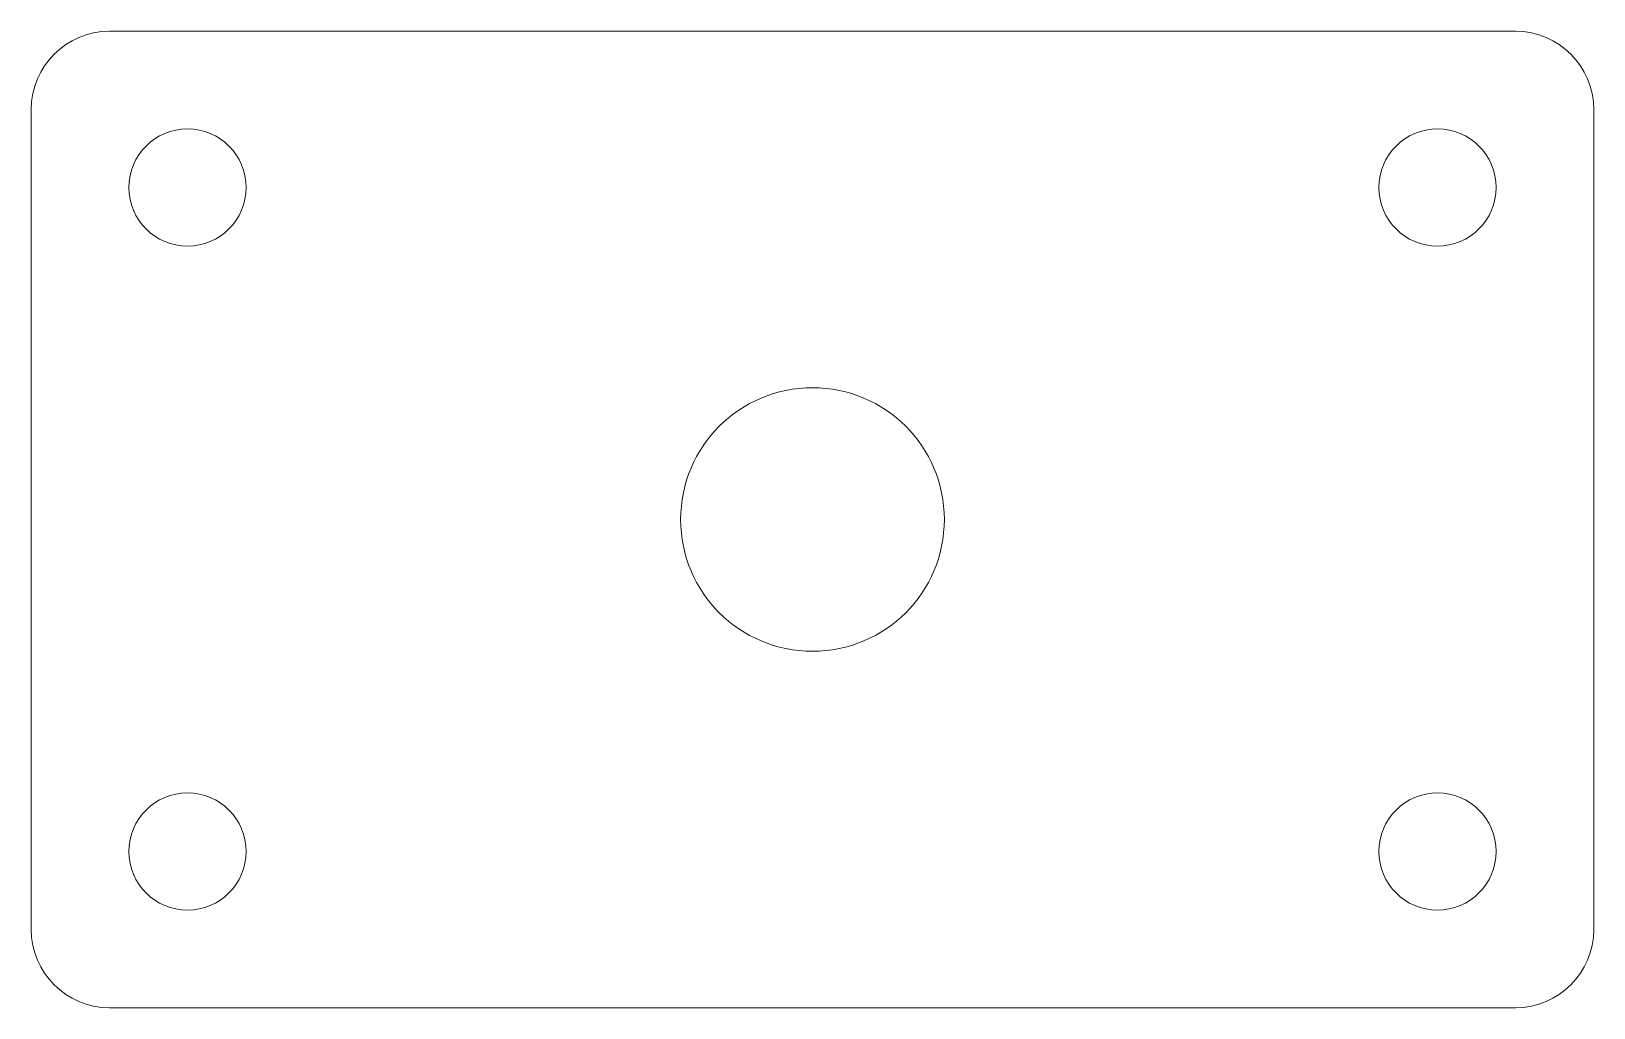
# Model space of a CAD drawing. Header units: millimetres. Extents: x -115 to 178, y -25 to 102.
# Drawn here: x -40 to 40, y -25 to 25 of the extents above; entities that cross this region are included whole.
import ezdxf

# ---------------------------------------------------------------- set-up
doc = ezdxf.new("R2010")
doc.units = ezdxf.units.MM

msp = doc.modelspace()

# ---------------------------------------------------------------- linework, layer by layer
at = {"color": 7, "linetype": 'Continuous', "lineweight": 15}
for p, q in [((36, 25), (-36, 25)), ((-40, 21), (-40, -21)), ((40, -21), (40, 21)), ((-36, -25), (36, -25))]:
    msp.add_line(p, q, dxfattribs=at)
for centre, radius in [((-32, 17), 3), ((32, 17), 3), ((0, 0), 6.75), ((-32, -17), 3), ((32, -17), 3)]:
    msp.add_circle(centre, radius, dxfattribs=at)
for centre, start, end in [((-36, 21), 90, 180), ((36, 21), 0, 90), ((-36, -21), 180, 270), ((36, -21), 270, 0)]:
    msp.add_arc(centre, 4, start, end, dxfattribs=at)

doc.saveas('drawing.dxf')
